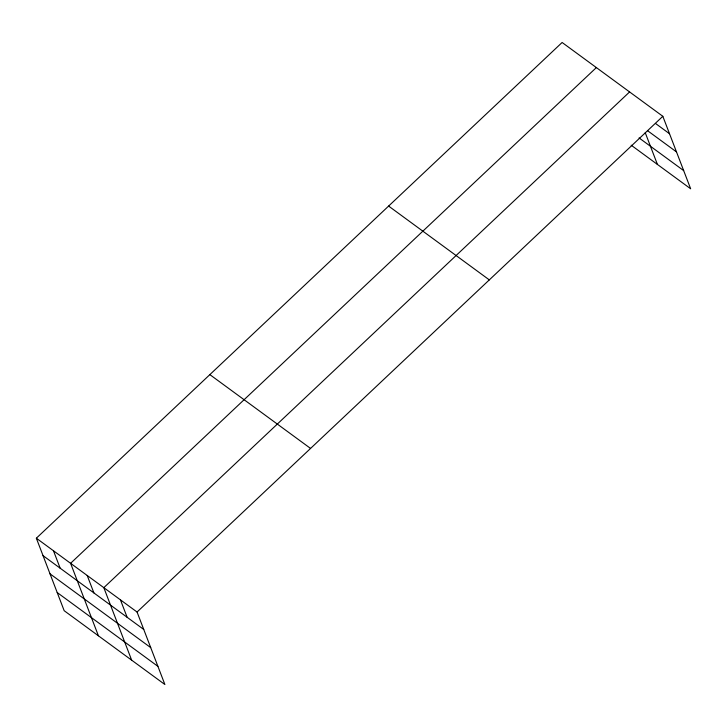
<?xml version="1.0" encoding="UTF-8"?>
<svg xmlns="http://www.w3.org/2000/svg" width="727" height="727" viewBox="0 0 727 727"><rect width="100%" height="100%" fill="white"/><g stroke="black" fill="none" stroke-linecap="round" stroke-linejoin="round"><path stroke-width="1.09" d="M36.35 538.216L137.058 612.025L164.884 684.516L64.176 610.707L36.35 538.216L562.116 42.484L662.824 116.293L690.65 188.784L631.181 145.2M596.358 67.584L70.592 563.307L98.418 635.798M629.591 91.938L103.825 587.661L131.651 660.152M137.058 612.025L662.824 116.293M655.527 123.481L669.522 133.741M647.63 130.751L676.492 151.907M639.078 137.93L683.68 170.618M388.618 206.077L489.316 279.886M209.858 374.623L310.556 448.432M43.047 555.655L143.746 629.464M50.018 573.821L150.725 647.63M57.206 592.541L157.904 666.35M645.258 132.741L657.417 164.429M120.437 599.848L127.134 617.287M87.204 575.484L93.901 592.932M53.471 550.766L60.168 568.205"/></g></svg>
